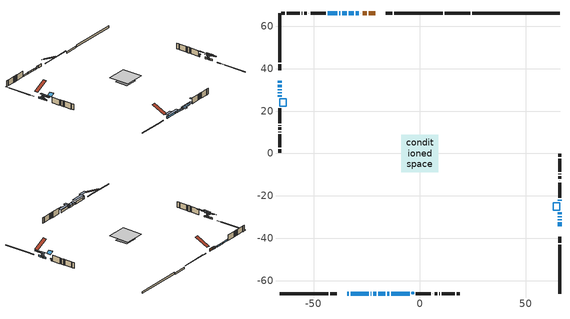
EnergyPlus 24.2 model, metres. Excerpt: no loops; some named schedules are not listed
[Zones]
conditioned space
 floor outside (Floor1 construction): -0.77,-0.77 -0.77,0.77 0.77,0.77 0.77,-0.77 z0.91
 floor adiabatic (AdiabaticFloorConstruction): -8.74,-8.74 -8.74,8.74 8.74,8.74 8.74,-8.74 z3.35
 floor foundation (Slab1 construction): -5.33,-5.33 -5.33,5.33 5.33,5.33 5.33,-5.33 z-0.61
 floor foundation (Slab1 construction 1): -2.85,-2.85 -2.85,2.85 2.85,2.85 2.85,-2.85 z-1.22
 wall outside (RimJoist1 construction): 10.94,66.14 -12.14,66.14 / -66.14,-66.14 -43.06,-66.14 / -66.14,66.14 -66.14,43.06 / 66.14,-66.14 66.14,-43.06 z0.91:1.21
 wall outside (RimJoist3 construction): -13.07,66.14 -15.98,66.14 / -42.13,-66.14 -39.22,-66.14 / -66.14,42.13 -66.14,39.22 / 66.14,-42.13 66.14,-39.22 z0.91:1.21
 wall outside (AdiabaticWallConstruction 1): -20.91,66.14 -24.15,66.14 / -25.08,66.14 -26.81,66.14 z0.91:2.94
 wall outside (AdiabaticWallConstruction): -34.29,-66.14 -33.38,-66.14 z0.91:2.99; -32.45,-66.14 -24.07,-66.14 / -66.14,30.3 -66.14,29.84 / 66.14,-31.53 66.14,-31.08 / 66.14,-30.15 66.14,-29.69 / -13.55,-66.14 -4.67,-66.14 / -66.14,28.91 -66.14,28.46 z0.91:2.74; -66.14,34.29 -66.14,33.38 / -66.14,32.45 -66.14,31.23 / -27.74,66.14 -27.92,66.14 / -23.14,-66.14 -22.96,-66.14 / -28.84,66.14 -30.22,66.14 / -19.68,-66.14 -16.32,-66.14 / -31.15,66.14 -33.44,66.14 / -34.36,66.14 -36.65,66.14 / -37.58,66.14 -37.88,66.14 / 66.14,-28.76 66.14,-27.69 / -38.81,66.14 -43.38,66.14 z0.91:2.13; -22.03,-66.14 -20.61,-66.14 z0.91:2.43; -15.4,-66.14 -14.48,-66.14 z0.91:2.59; 66.14,-34.29 66.14,-32.46 z0.91:2.23; -66.14,27.53 -66.14,26.72 z0.91:1.77; 66.14,-22.31 66.14,-21.85 z0.91:2.44
 wall outside (Wall1 construction): -44.31,66.14 -51.45,66.14 / -1.94,-66.14 5.19,-66.14 / -66.14,21.33 -66.14,14.2 / 66.14,-20.92 66.14,-13.79 z0.91:5.79
 wall outside (Wall2 construction): -52.37,66.14 -52.45,66.14 / 6.12,-66.14 6.2,-66.14 / -66.14,13.27 -66.14,13.2 / 66.14,-12.86 66.14,-12.79 z0.91:5.79
 wall outside (Wall3 construction): -53.38,66.14 -54.51,66.14 / 7.13,-66.14 8.26,-66.14 / -66.14,12.27 -66.14,11.13 / 66.14,-11.86 66.14,-10.73 z0.91:5.79
 wall outside (Wall4 construction): -55.44,66.14 -55.58,66.14 / 9.19,-66.14 9.33,-66.14 / -66.14,10.21 -66.14,10.06 / 66.14,-9.8 66.14,-9.65 z0.91:5.79
 wall outside (Wall5 construction): -56.51,66.14 -62.66,66.14 / 10.26,-66.14 16.41,-66.14 / -66.14,9.13 -66.14,2.98 / 66.14,-8.72 66.14,-2.57 z0.91:5.79
 wall outside (Wall6 construction): -63.59,66.14 -65.21,66.14 / 17.34,-66.14 18.96,-66.14 / -66.14,2.05 -66.14,0.44 / 66.14,-1.64 66.14,-0.03 z0.91:5.79
 wall foundation (FoundationWall1 construction): 66.14,66.14 24.68,66.14 z-0.61:0.91
 wall foundation (FoundationWall2 construction): 23.75,66.14 11.87,66.14 z-1.22:0.3
 window (WindowConstruction 21): -34.29,-66.14 -33.38,-66.14 z0.91:2.99
 window (WindowConstruction 4): -32.45,-66.14 -24.07,-66.14 z0.91:2.74
 window (WindowConstruction 5): -66.14,34.29 -66.14,33.38 z0.91:2.13
 window (WindowConstruction 6): -66.14,32.45 -66.14,31.23 z0.91:2.13
 window (WindowConstruction 7): -66.14,30.3 -66.14,29.84 z0.91:2.74
 window (WindowConstruction 8): -27.74,66.14 -27.91,66.14 z0.91:2.13
 window (WindowConstruction 9): -23.14,-66.14 -22.96,-66.14 z0.91:2.13
 window (WindowConstruction 10): -28.84,66.14 -30.22,66.14 z0.91:2.13
 window (WindowConstruction 11): -22.03,-66.14 -20.61,-66.14 z0.91:2.43
 window (WindowConstruction 12): -19.68,-66.14 -16.32,-66.14 z0.91:2.13
 window (WindowConstruction 22): -15.4,-66.14 -14.48,-66.14 z0.91:2.59
 window (WindowConstruction 13): 66.14,-34.29 66.14,-32.46 z0.91:2.23
 window (WindowConstruction 14): 66.14,-31.53 66.14,-31.08 z0.91:2.74
 window (WindowConstruction): 66.14,-30.15 66.14,-29.69 z0.91:2.74
 window (WindowConstruction 15): -31.15,66.14 -33.43,66.14 z0.91:2.13
 window (WindowConstruction 16): -34.36,66.14 -36.65,66.14 z0.91:2.13
 window (WindowConstruction 17): -37.58,66.14 -37.88,66.14 z0.91:2.13
 window (WindowConstruction 18): -13.55,-66.14 -4.67,-66.14 z0.91:2.74
 window (WindowConstruction 1): 66.14,-28.76 66.14,-27.69 z0.91:2.13
 window (WindowConstruction 19): -66.14,28.91 -66.14,28.46 z0.91:2.74
 window (WindowConstruction 20): -66.14,27.53 -66.14,26.72 z0.91:1.77
 window (WindowConstruction 2): 66.14,-22.31 66.14,-21.85 z0.91:2.43
 window (WindowConstruction 3): -38.81,66.14 -43.38,66.14 z0.91:2.13
 door (Door): -20.91,66.14 -24.15,66.14 z0.91:2.94
 door (Door 1): -25.08,66.14 -26.81,66.14 z0.91:2.94
 ceiling adiabatic (AdiabaticFloorConstruction): 8.74,-8.74 8.74,8.74 -8.74,8.74 -8.74,-8.74 z3.35
 roof outside (Roof1 construction): -19.98,66.14,5.79 -19.98,55.15,11.28 -16.91,55.15,11.28 -16.91,66.14,5.79; -35.22,-66.14,5.79 -35.22,-55.15,11.28 -38.29,-55.15,11.28 -38.29,-66.14,5.79; -66.14,35.22,5.79 -55.15,35.22,11.28 -55.15,38.29,11.28 -66.14,38.29,5.79; 66.14,-35.22,5.79 55.15,-35.22,11.28 55.15,-38.29,11.28 66.14,-38.29,5.79
 roof outside (AdiabaticRoofConstruction): -2.87,-66.14,5.79 -2.87,-65.36,6.18 -3.74,-65.36,6.18 -3.74,-66.14,5.79; 66.14,-23.24,5.79 62.98,-23.24,7.36 62.98,-26.77,7.36 66.14,-26.77,5.79; -66.14,22.26,5.79 -62.98,22.26,7.36 -62.98,25.79,7.36 -66.14,25.79,5.79
 skylight (SkylightConstruction): -2.87,-66.14,5.79 -2.87,-65.36,6.18 -3.74,-65.36,6.18 -3.74,-66.14,5.79
 skylight (SkylightConstruction 1): 66.14,-23.24,5.79 62.98,-23.24,7.36 62.98,-26.77,7.36 66.14,-26.77,5.79
 skylight (SkylightConstruction 2): -66.14,22.26,5.79 -62.98,22.26,7.36 -62.98,25.79,7.36 -66.14,25.79,5.79
shading: -30.64,-66.14 -37.03,-66.14 -37.03,-68.27 -30.64,-68.27 z5.73; -22.54,-66.14 -33.97,-66.14 -33.97,-68.27 -22.54,-68.27 z4.26; -66.14,28.93 -66.14,31.21 -67.35,31.21 -67.35,28.93 z3.65; -20.31,-66.14 -22.33,-66.14 -22.33,-68.27 -20.31,-68.27 z2.73; -16.03,-66.14 -19.98,-66.14 -19.98,-68.27 -16.03,-68.27 z2.43; -13.87,-66.14 -16.01,-66.14 -16.01,-70.41 -13.87,-70.41 z3.2; 66.14,-29.41 66.14,-37.34 67.35,-37.34 67.35,-29.41 z5.28; 66.14,-28.03 66.14,-34.58 67.35,-34.58 67.35,-28.03 z5.79; 66.14,-28.78 66.14,-31.06 67.35,-31.06 67.35,-28.78 z3.65; -4.06,-66.14 -14.16,-66.14 -14.16,-68.27 -4.06,-68.27 z3.35; 66.14,-27.4 66.14,-29.06 66.43,-29.06 66.43,-27.4 z2.43; -66.14,25.41 -66.14,31.96 -67.35,31.96 -67.35,25.41 z5.79; -66.14,23.67 -66.14,30.58 -67.35,30.58 -67.35,23.67 z4.82; 66.14,-21.55 66.14,-22.61 67.05,-22.61 67.05,-21.55 z2.73
[Building]
Building 1: Terrain=Suburbs
[Site:Location]
Whistler Nesters_BC: Latitude {deg}=50.13; Longitude {deg}=-122.95; Time Zone {hr}=-8; Elevation {m}=659; Keep Site Location Information=Yes
[Site:GroundTemperature:Shallow]
3.05327, 1.53806, 1.41671, 2.13576, 5.02233, 7.89546, 10.3863, 11.9642, 12.0983, 10.8149, 8.38757, 5.60258
[Site:WaterMainsTemperature]
Calculation Method=Schedule; Temperature Schedule=mains temperature schedule
[Material] Roughness=Rough; Thermal Absorptance=0.9
Name | Thickness {m} | Conductivity {W/m-K} | Density {kg/m3} | Specific Heat {J/kg-K} | Solar Absorptance | Visible Absorptance
asphalt or fiberglass shingles | 0.00635 | 0.162714 | 1121.4 | 1465.45 | 0.4 | 0.4
asphalt or fiberglass shingles 1 | 0.00635 | 0.162714 | 1121.4 | 1465.45 | 0.7 | 0.7
concrete 4.0 in. | 0.1016 | 1.803125 | 2242.8 | 837.4 | 0.7 | 0.7
concrete 8.0 in. | 0.2032 | 1.803125 | 2242.8 | 837.4 | 0.7 | 0.7
door material | 0.04445 | 0.188738 | 512.64 | 1214.23 | 0.7 | 0.7
exterior vertical ins | 0.104277 | 0.029427 | 32.04 | 1214.23 | 0.7 | 0.7
floor covering | 0.0127 | 0.0433444 | 54.468 | 1339.84 | 0.6 | 0.6
floor rigid ins; rim joist rigid ins; roof rigid ins; wall rigid ins | 0.051816 | 0.029427 | 32.04 | 1214.23 | 0.7 | 0.7
floor rigid ins 1; roof rigid ins 1; wall rigid ins 1 | 0.512978 | 0.029427 | 32.04 | 1214.23 | 0.7 | 0.7
floor stud and cavity | 0.1397 | 0.0884282 | 92.3553 | 1139.71 | 0.7 | 0.7
floor stud and cavity 1 | 0.1397 | 1.75129 | 37.0049 | 1207.88 | 0.7 | 0.7
furniture material conditioned space 1 | 0.1524 | 0.115458 | 640.8 | 1214.23 | 0.6 | 0.6
gypsum board | 0.0127 | 0.160291 | 801 | 837.4 | 0.6 | 0.6
gypsum board 1 | 0.0127 | 0.160291 | 801 | 837.4 | 0.7 | 0.7
osb sheathing 0.5 in. | 0.0127 | 0.115458 | 512.64 | 1214.23 | 0.7 | 0.7
osb sheathing 0.75 in. | 0.01905 | 0.115458 | 512.64 | 1214.23 | 0.7 | 0.7
osb sheathing 2.0 in. | 0.0508 | 0.115458 | 512.64 | 1214.23 | 0.7 | 0.7
rim joist stud and cavity | 0.0508 | 0.0383858 | 125.044 | 1163.47 | 0.6 | 0.6
rim joist stud and cavity 1 | 0.0508 | 0.0387467 | 125.044 | 1163.47 | 0.6 | 0.6
roof stud and cavity | 0.2032 | 0.142097 | 78.34581 | 1123.46 | 0.7 | 0.7
roof stud and cavity 1 | 0.18415 | 1.78687 | 37.0049 | 1207.88 | 0.6 | 0.6
wall stud and cavity | 0.1397 | 0.204483 | 139.0536 | 1170.24 | 0.7 | 0.7
wall stud and cavity 1 | 0.1397 | 0.074566 | 139.0536 | 1170.24 | 0.7 | 0.7
wall stud and cavity 2 | 0.1397 | 0.32384 | 139.0536 | 1170.24 | 0.7 | 0.7
wall stud and cavity 3 | 0.1397 | 0.661202 | 139.0536 | 1170.24 | 0.7 | 0.7
wall stud and cavity 4 | 0.1397 | 0.214432 | 139.0536 | 1170.24 | 0.7 | 0.7
wall stud and cavity 5 | 0.1397 | 0.38068 | 139.0536 | 1170.24 | 0.7 | 0.7
wall stud and cavity 6 | 0.0889 | 0.380278 | 52.3479 | 1209.89 | 0.7 | 0.7
wall stud and cavity 7 | 0.0889 | 0.391764 | 83.0341 | 1211.67 | 0.7 | 0.7
wood siding | 0.0254 | 0.102417 | 544.68 | 1172.36 | 0.4 | 0.4
wood siding 1; wood siding 2; wood siding 3 | 0.0254 | 0.102417 | 544.68 | 1172.36 | 0.7 | 0.7
[WindowMaterial:SimpleGlazingSystem]
Name | U-Factor {W/m2-K} | Solar Heat Gain Coefficient
SkylightMaterial | 3.40825 | 0.6958
SkylightMaterial 1 | 2.80378 | 0.501
WindowMaterial | 2.76916 | 0.5
WindowMaterial 1 | 2.77768 | 0.66
WindowMaterial 10 | 1.74371 | 0.45
WindowMaterial 11 | 2.78222 | 0.58
WindowMaterial 12 | 2.78392 | 0.59
WindowMaterial 13 | 2.742474 | 0.56
WindowMaterial 14 | 2.79017 | 0.7
WindowMaterial 15 | 2.75326 | 0.43
WindowMaterial 16 | 2.01512 | 0.4
WindowMaterial 17 | 2.75837 | 0.6
WindowMaterial 2 | 2.76746 | 0.49
WindowMaterial 3 | 1.78516 | 0.43
WindowMaterial 4 | 2.288234 | 0.32
WindowMaterial 5 | 1.78857 | 0.44
WindowMaterial 6 | 2.245649 | 0.33
WindowMaterial 7 | 2.73452 | 0.34
WindowMaterial 8 | 1.76926 | 0.44
WindowMaterial 9 | 1.73179 | 0.45
[Construction]
AdiabaticFloorConstruction: floor stud and cavity 1, floor rigid ins 1, osb sheathing 0.75 in., floor covering
AdiabaticRoofConstruction: asphalt or fiberglass shingles 1, roof rigid ins 1, osb sheathing 0.75 in., roof stud and cavity 1
AdiabaticWallConstruction: wood siding 2, wall rigid ins 1, wall stud and cavity 6, gypsum board
AdiabaticWallConstruction 1: wood siding 3, wall rigid ins 1, wall stud and cavity 6, gypsum board
Door; Door 1: door material
Floor1 construction: floor stud and cavity, floor rigid ins, osb sheathing 0.75 in., floor covering
FoundationWall1 construction: concrete 8.0 in., gypsum board 1
FoundationWall2 construction: concrete 8.0 in.
furniture construction conditioned space 1: furniture material conditioned space 1
PartitionWallConstruction: gypsum board, wall stud and cavity 7, gypsum board
RimJoist1 construction: wood siding 1, rim joist rigid ins, osb sheathing 2.0 in., rim joist stud and cavity
RimJoist3 construction: wood siding 1, rim joist rigid ins, osb sheathing 2.0 in., rim joist stud and cavity 1
Roof1 construction: asphalt or fiberglass shingles, roof rigid ins, osb sheathing 0.75 in., roof stud and cavity, gypsum board
SkylightConstruction: SkylightMaterial
SkylightConstruction 1; SkylightConstruction 2: SkylightMaterial 1
Slab1 construction; Slab1 construction 1: concrete 4.0 in.
Wall1 construction: wood siding, wall rigid ins, osb sheathing 0.5 in., wall stud and cavity, gypsum board
Wall2 construction: wood siding, osb sheathing 0.5 in., wall stud and cavity 1, gypsum board
Wall3 construction: wood siding, wall rigid ins, osb sheathing 0.5 in., wall stud and cavity 2, gypsum board
Wall4 construction: wood siding, wall rigid ins, osb sheathing 0.5 in., wall stud and cavity 3, gypsum board
Wall5 construction: wood siding, wall rigid ins, osb sheathing 0.5 in., wall stud and cavity 4, gypsum board
Wall6 construction: wood siding, wall rigid ins, osb sheathing 0.5 in., wall stud and cavity 5, gypsum board
WindowConstruction; WindowConstruction 14; WindowConstruction 19: WindowMaterial
WindowConstruction 1; WindowConstruction 15; WindowConstruction 3: WindowMaterial 1
WindowConstruction 10: WindowMaterial 8
WindowConstruction 11: WindowMaterial 9
WindowConstruction 12: WindowMaterial 10
WindowConstruction 13: WindowMaterial 11
WindowConstruction 16: WindowMaterial 12
WindowConstruction 17: WindowMaterial 13
WindowConstruction 18: WindowMaterial 14
WindowConstruction 2: WindowMaterial 2
WindowConstruction 20: WindowMaterial 15
WindowConstruction 21: WindowMaterial 16
WindowConstruction 22: WindowMaterial 17
WindowConstruction 4: WindowMaterial 3
WindowConstruction 5: WindowMaterial 4
WindowConstruction 6: WindowMaterial 5
WindowConstruction 7: WindowMaterial 6
WindowConstruction 8; WindowConstruction 9: WindowMaterial 7
[Zone]
conditioned space: Multiplier=1; Volume {m3}=1402.3; Part of Total Floor Area=Yes
[Space]
conditioned space 1: Zone=conditioned space; Volume {m3}=1402.3
[SurfaceProperty:ExposedFoundationPerimeter] Exposed Perimeter Calculation Method=TotalExposedPerimeter
Name | Total Exposed Perimeter {m}
Slab1 | 41.453
Slab1 1 | 11.887
[InternalMass] Zone or ZoneList=conditioned space; Space or SpaceList=conditioned space 1
Name | Construction | Surface Area {m2}
furniture mass conditioned space 1 | furniture construction conditioned space 1 | 181.696
partition wall mass | PartitionWallConstruction | 454.24
[Lights]
interior lighting: Zone or ZoneList or Space or SpaceList=conditioned space 1; Schedule=interior lighting schedule; Design Level Calculation Method=LightingLevel; Lighting Level {W}=343.2; Return Air Fraction=0; Fraction Radiant=0.6; Fraction Visible=0.2; Fraction Replaceable=1
[People]
occupants: Zone or ZoneList or Space or SpaceList=conditioned space 1; Number of People Schedule=occupants schedule; Number of People Calculation Method=People; Number of People=3; Fraction Radiant=0.314171; Sensible Heat Fraction=0.56303; Activity Level Schedule=occupants activity schedule; Carbon Dioxide Generation Rate {m3/s-W}=0; Enable ASHRAE 55 Comfort Warnings=No; Mean Radiant Temperature Calculation Type=EnclosureAveraged
[ElectricEquipment] Zone or ZoneList or Space or SpaceList=conditioned space 1; Design Level Calculation Method=EquipmentLevel
Name | Schedule | Design Level {W} | Fraction Latent | Fraction Radiant | Fraction Lost
clothes dryer | clothes dryer schedule | 140.772 | 0.015 | 0.081 | 0.85
clothes washer | clothes washer schedule | 32.1985 | 0.03 | 0.162 | 0.7
cooking range | cooking range schedule | 215.147 | 0.08 | 0.432 | 0.2
dishwasher | dishwasher schedule | 66.8632 | 0.3 | 0.18 | 0.4
fridge | fridge schedule | 72.9452 | 0 | 0.6 | 0
mech vent bath fan 0 | mech vent bath fan 0 schedule | 25.1 | 0 | 0 | 1
mech vent bath fan 1 | mech vent bath fan 1 schedule | 25.1 | 0 | 0 | 1
mech vent house fan | mech vent house fan schedule | 0 | 0 | 0 | 1
mech vent house fan cfis | mech vent house fan cfis schedule | 0 | 0 | 0 | 0
mech vent range fan 0 | mech vent range fan 0 schedule | 57 | 0 | 0 | 1
misc plug loads | misc plug loads schedule | 494.7 | 0.045 | 0.513 | 0.1
whole house fan | Always On Discrete | 0 | 0 | 0 | 1
[OtherEquipment] Zone or ZoneList or Space or SpaceList=conditioned space 1; Design Level Calculation Method=EquipmentLevel
Name | Fuel Type | Schedule | Design Level {W} | Fraction Latent | Fraction Radiant | Fraction Lost
clothes dryer 1 | Electricity | clothes dryer schedule | 0 | 0.015 | 0.081 | 0.85
cooking range 1 | Electricity | cooking range schedule | 0 | 0.08 | 0.432 | 0.2
general water use latent | None | general water use schedule | 62.594 | 1 | 0 | 0
general water use sensible | None | general water use schedule | -61.6891 | 0 | 0.6 | 0
mech vent house fan latent load | None | Always On Discrete | 0 | 1 | 0 | 0
mech vent house fan sensible load | None | Always On Discrete | 0 | 0 | 0 | 0
water heater energy adjustment1; water heater energy adjustment2 | NaturalGas | Always On Discrete | 0.01 | 0 | 0 | 1
[ZoneInfiltration:DesignFlowRate] Zone or ZoneList or Space or SpaceList=conditioned space 1; Schedule=Always On Discrete; Design Flow Rate Calculation Method=Flow/Zone; Design Flow Rate {m3/s}=0
infil flow; natural vent flow; whole house fan flow
[Foundation:Kiva] Initial Indoor Air Temperature {C}=18; Wall Depth Below Slab {m}=0.2032
Name | Wall Height Above Grade {m} | Custom Block Material Name 1 | Custom Block Depth 1 {m} | Custom Block X Position 1 {m} | Custom Block Z Position 1 {m}
Foundation Kiva 1 | 0.910011 | exterior vertical ins | 1.52001 | 0.2159 | 0
Foundation Kiva 2 | 0.300015
[Foundation:Kiva:Settings]
Soil Conductivity {W/m-K}=0.849921; Soil Density {kg/m3}=1842.3; Soil Specific Heat {J/kg-K}=418.7; Ground Solar Absorptivity=0.9; Ground Thermal Absorptivity=0.9; Ground Surface Roughness {m}=0.03; Far-Field Width {m}=40; Deep-Ground Boundary Condition=ZeroFlux; Deep-Ground Depth {m}=40; Minimum Cell Dimension {m}=0.2; Maximum Cell Growth Coefficient=3; Simulation Timestep=Timestep
[Exterior:Lights]
exterior lighting: Schedule=exterior lighting schedule; Design Level {W}=75.6
[Schedule:Week:Daily]
interior lighting schedule Week Rule - Jan1-Jan27: interior lighting schedule day, interior lighting schedule day, interior lighting schedule day, interior lighting schedule day, interior lighting schedule day, interior lighting schedule day, interior lighting schedule day, interior lighting schedule default day, interior lighting schedule default day, interior lighting schedule default day, interior lighting schedule default day, interior lighting schedule default day
interior lighting schedule Week Rule - Jan28-Feb3: interior lighting schedule day, interior lighting schedule day, interior lighting schedule day, interior lighting schedule day, interior lighting schedule day 1, interior lighting schedule day 1, interior lighting schedule day 1, interior lighting schedule default day, interior lighting schedule default day, interior lighting schedule default day, interior lighting schedule default day, interior lighting schedule default day
interior lighting schedule Week Rule - Feb4-Feb24: interior lighting schedule day 1, interior lighting schedule day 1, interior lighting schedule day 1, interior lighting schedule day 1, interior lighting schedule day 1, interior lighting schedule day 1, interior lighting schedule day 1, interior lighting schedule default day, interior lighting schedule default day, interior lighting schedule default day, interior lighting schedule default day, interior lighting schedule default day
interior lighting schedule Week Rule - Feb25-Mar3: interior lighting schedule day 1, interior lighting schedule day 1, interior lighting schedule day 1, interior lighting schedule day 1, interior lighting schedule day 2, interior lighting schedule day 2, interior lighting schedule day 2, interior lighting schedule default day, interior lighting schedule default day, interior lighting schedule default day, interior lighting schedule default day, interior lighting schedule default day
interior lighting schedule Week Rule - Mar4-Mar31: interior lighting schedule day 2, interior lighting schedule day 2, interior lighting schedule day 2, interior lighting schedule day 2, interior lighting schedule day 2, interior lighting schedule day 2, interior lighting schedule day 2, interior lighting schedule default day, interior lighting schedule default day, interior lighting schedule default day, interior lighting schedule default day, interior lighting schedule default day
interior lighting schedule Week Rule - Apr1-Apr28: interior lighting schedule day 3, interior lighting schedule day 3, interior lighting schedule day 3, interior lighting schedule day 3, interior lighting schedule day 3, interior lighting schedule day 3, interior lighting schedule day 3, interior lighting schedule default day, interior lighting schedule default day, interior lighting schedule default day, interior lighting schedule default day, interior lighting schedule default day
interior lighting schedule Week Rule - Apr29-May5: interior lighting schedule day 3, interior lighting schedule day 3, interior lighting schedule day 4, interior lighting schedule day 4, interior lighting schedule day 4, interior lighting schedule day 4, interior lighting schedule day 4, interior lighting schedule default day, interior lighting schedule default day, interior lighting schedule default day, interior lighting schedule default day, interior lighting schedule default day
interior lighting schedule Week Rule - May6-May26: interior lighting schedule day 4, interior lighting schedule day 4, interior lighting schedule day 4, interior lighting schedule day 4, interior lighting schedule day 4, interior lighting schedule day 4, interior lighting schedule day 4, interior lighting schedule default day, interior lighting schedule default day, interior lighting schedule default day, interior lighting schedule default day, interior lighting schedule default day
interior lighting schedule Week Rule - May27-Jun2: interior lighting schedule day 4, interior lighting schedule day 4, interior lighting schedule day 4, interior lighting schedule day 4, interior lighting schedule day 4, interior lighting schedule day 5, interior lighting schedule day 5, interior lighting schedule default day, interior lighting schedule default day, interior lighting schedule default day, interior lighting schedule default day, interior lighting schedule default day
interior lighting schedule Week Rule - Jun3-Jun30: interior lighting schedule day 5, interior lighting schedule day 5, interior lighting schedule day 5, interior lighting schedule day 5, interior lighting schedule day 5, interior lighting schedule day 5, interior lighting schedule day 5, interior lighting schedule default day, interior lighting schedule default day, interior lighting schedule default day, interior lighting schedule default day, interior lighting schedule default day
interior lighting schedule Week Rule - Jul1-Jul28: interior lighting schedule day 6, interior lighting schedule day 6, interior lighting schedule day 6, interior lighting schedule day 6, interior lighting schedule day 6, interior lighting schedule day 6, interior lighting schedule day 6, interior lighting schedule default day, interior lighting schedule default day, interior lighting schedule default day, interior lighting schedule default day, interior lighting schedule default day
interior lighting schedule Week Rule - Jul29-Aug4: interior lighting schedule day 6, interior lighting schedule day 6, interior lighting schedule day 6, interior lighting schedule day 7, interior lighting schedule day 7, interior lighting schedule day 7, interior lighting schedule day 7, interior lighting schedule default day, interior lighting schedule default day, interior lighting schedule default day, interior lighting schedule default day, interior lighting schedule default day
interior lighting schedule Week Rule - Aug5-Aug25: interior lighting schedule day 7, interior lighting schedule day 7, interior lighting schedule day 7, interior lighting schedule day 7, interior lighting schedule day 7, interior lighting schedule day 7, interior lighting schedule day 7, interior lighting schedule default day, interior lighting schedule default day, interior lighting schedule default day, interior lighting schedule default day, interior lighting schedule default day
interior lighting schedule Week Rule - Aug26-Sep1: interior lighting schedule day 7, interior lighting schedule day 7, interior lighting schedule day 7, interior lighting schedule day 7, interior lighting schedule day 7, interior lighting schedule day 7, interior lighting schedule day 8, interior lighting schedule default day, interior lighting schedule default day, interior lighting schedule default day, interior lighting schedule default day, interior lighting schedule default day
interior lighting schedule Week Rule - Sep2-Sep29: interior lighting schedule day 8, interior lighting schedule day 8, interior lighting schedule day 8, interior lighting schedule day 8, interior lighting schedule day 8, interior lighting schedule day 8, interior lighting schedule day 8, interior lighting schedule default day, interior lighting schedule default day, interior lighting schedule default day, interior lighting schedule default day, interior lighting schedule default day
interior lighting schedule Week Rule - Sep30-Oct6: interior lighting schedule day 8, interior lighting schedule day 9, interior lighting schedule day 9, interior lighting schedule day 9, interior lighting schedule day 9, interior lighting schedule day 9, interior lighting schedule day 9, interior lighting schedule default day, interior lighting schedule default day, interior lighting schedule default day, interior lighting schedule default day, interior lighting schedule default day
interior lighting schedule Week Rule - Oct7-Oct27: interior lighting schedule day 9, interior lighting schedule day 9, interior lighting schedule day 9, interior lighting schedule day 9, interior lighting schedule day 9, interior lighting schedule day 9, interior lighting schedule day 9, interior lighting schedule default day, interior lighting schedule default day, interior lighting schedule default day, interior lighting schedule default day, interior lighting schedule default day
interior lighting schedule Week Rule - Oct28-Nov3: interior lighting schedule day 9, interior lighting schedule day 9, interior lighting schedule day 9, interior lighting schedule day 9, interior lighting schedule day 10, interior lighting schedule day 10, interior lighting schedule day 10, interior lighting schedule default day, interior lighting schedule default day, interior lighting schedule default day, interior lighting schedule default day, interior lighting schedule default day
interior lighting schedule Week Rule - Nov4-Nov24: interior lighting schedule day 10, interior lighting schedule day 10, interior lighting schedule day 10, interior lighting schedule day 10, interior lighting schedule day 10, interior lighting schedule day 10, interior lighting schedule day 10, interior lighting schedule default day, interior lighting schedule default day, interior lighting schedule default day, interior lighting schedule default day, interior lighting schedule default day
interior lighting schedule Week Rule - Nov25-Dec1: interior lighting schedule day 10, interior lighting schedule day 10, interior lighting schedule day 10, interior lighting schedule day 10, interior lighting schedule day 10, interior lighting schedule day 10, interior lighting schedule day 11, interior lighting schedule default day, interior lighting schedule default day, interior lighting schedule default day, interior lighting schedule default day, interior lighting schedule default day
interior lighting schedule Week Rule - Dec2-Dec31: interior lighting schedule day 11, interior lighting schedule day 11, interior lighting schedule day 11, interior lighting schedule day 11, interior lighting schedule day 11, interior lighting schedule day 11, interior lighting schedule day 11, interior lighting schedule default day, interior lighting schedule default day, interior lighting schedule default day, interior lighting schedule default day, interior lighting schedule default day
occupants schedule Week Rule - Jan1-Dec31: occupants schedule day, occupants schedule day, occupants schedule day, occupants schedule day, occupants schedule day, occupants schedule day, occupants schedule day, occupants schedule default day, occupants schedule default day, occupants schedule default day, occupants schedule default day, occupants schedule default day
clothes dryer schedule Week Rule - Jan1-Dec31: clothes dryer schedule day, clothes dryer schedule day, clothes dryer schedule day, clothes dryer schedule day, clothes dryer schedule day, clothes dryer schedule day, clothes dryer schedule day, clothes dryer schedule default day, clothes dryer schedule default day, clothes dryer schedule default day, clothes dryer schedule default day, clothes dryer schedule default day
clothes washer schedule Week Rule - Jan1-Dec31: clothes washer schedule day, clothes washer schedule day, clothes washer schedule day, clothes washer schedule day, clothes washer schedule day, clothes washer schedule day, clothes washer schedule day, clothes washer schedule default day, clothes washer schedule default day, clothes washer schedule default day, clothes washer schedule default day, clothes washer schedule default day
cooking range schedule Week Rule - Jan1-Dec31: cooking range schedule day, cooking range schedule day, cooking range schedule day, cooking range schedule day, cooking range schedule day, cooking range schedule day, cooking range schedule day, cooking range schedule default day, cooking range schedule default day, cooking range schedule default day, cooking range schedule default day, cooking range schedule default day
dishwasher schedule Week Rule - Jan1-Dec31: dishwasher schedule day, dishwasher schedule day, dishwasher schedule day, dishwasher schedule day, dishwasher schedule day, dishwasher schedule day, dishwasher schedule day, dishwasher schedule default day, dishwasher schedule default day, dishwasher schedule default day, dishwasher schedule default day, dishwasher schedule default day
mech vent bath fan 0 schedule Week Rule - Jan1-Dec31: mech vent bath fan 0 schedule day, mech vent bath fan 0 schedule day, mech vent bath fan 0 schedule day, mech vent bath fan 0 schedule day, mech vent bath fan 0 schedule day, mech vent bath fan 0 schedule day, mech vent bath fan 0 schedule day, mech vent bath fan 0 schedule default day, mech vent bath fan 0 schedule default day, mech vent bath fan 0 schedule default day, mech vent bath fan 0 schedule default day, mech vent bath fan 0 schedule default day
mech vent bath fan 1 schedule Week Rule - Jan1-Dec31: mech vent bath fan 1 schedule day, mech vent bath fan 1 schedule day, mech vent bath fan 1 schedule day, mech vent bath fan 1 schedule day, mech vent bath fan 1 schedule day, mech vent bath fan 1 schedule day, mech vent bath fan 1 schedule day, mech vent bath fan 1 schedule default day, mech vent bath fan 1 schedule default day, mech vent bath fan 1 schedule default day, mech vent bath fan 1 schedule default day, mech vent bath fan 1 schedule default day
mech vent range fan 0 schedule Week Rule - Jan1-Dec31: mech vent range fan 0 schedule day, mech vent range fan 0 schedule day, mech vent range fan 0 schedule day, mech vent range fan 0 schedule day, mech vent range fan 0 schedule day, mech vent range fan 0 schedule day, mech vent range fan 0 schedule day, mech vent range fan 0 schedule default day, mech vent range fan 0 schedule default day, mech vent range fan 0 schedule default day, mech vent range fan 0 schedule default day, mech vent range fan 0 schedule default day
misc plug loads schedule Week Rule - Jan1-Dec31: misc plug loads schedule day, misc plug loads schedule day, misc plug loads schedule day, misc plug loads schedule day, misc plug loads schedule day, misc plug loads schedule day, misc plug loads schedule day, misc plug loads schedule default day, misc plug loads schedule default day, misc plug loads schedule default day, misc plug loads schedule default day, misc plug loads schedule default day
general water use schedule Week Rule - Jan1-Dec31: general water use schedule day, general water use schedule day, general water use schedule day, general water use schedule day, general water use schedule day, general water use schedule day, general water use schedule day, general water use schedule default day, general water use schedule default day, general water use schedule default day, general water use schedule default day, general water use schedule default day
exterior lighting schedule Week Rule - Jan1-Jan27: exterior lighting schedule day, exterior lighting schedule day, exterior lighting schedule day, exterior lighting schedule day, exterior lighting schedule day, exterior lighting schedule day, exterior lighting schedule day, exterior lighting schedule default day, exterior lighting schedule default day, exterior lighting schedule default day, exterior lighting schedule default day, exterior lighting schedule default day
exterior lighting schedule Week Rule - Jan28-Feb3: exterior lighting schedule day, exterior lighting schedule day, exterior lighting schedule day, exterior lighting schedule day, exterior lighting schedule day 1, exterior lighting schedule day 1, exterior lighting schedule day 1, exterior lighting schedule default day, exterior lighting schedule default day, exterior lighting schedule default day, exterior lighting schedule default day, exterior lighting schedule default day
exterior lighting schedule Week Rule - Feb4-Feb24: exterior lighting schedule day 1, exterior lighting schedule day 1, exterior lighting schedule day 1, exterior lighting schedule day 1, exterior lighting schedule day 1, exterior lighting schedule day 1, exterior lighting schedule day 1, exterior lighting schedule default day, exterior lighting schedule default day, exterior lighting schedule default day, exterior lighting schedule default day, exterior lighting schedule default day
exterior lighting schedule Week Rule - Feb25-Mar3: exterior lighting schedule day 1, exterior lighting schedule day 1, exterior lighting schedule day 1, exterior lighting schedule day 1, exterior lighting schedule day 2, exterior lighting schedule day 2, exterior lighting schedule day 2, exterior lighting schedule default day, exterior lighting schedule default day, exterior lighting schedule default day, exterior lighting schedule default day, exterior lighting schedule default day
[Schedule:Year]
interior lighting schedule: interior lighting schedule Week Rule - Jan1-Jan27, 1, 1, 1, 27, interior lighting schedule Week Rule - Jan28-Feb3, 1, 28, 2, 3, interior lighting schedule Week Rule - Feb4-Feb24, 2, 4, 2, 24, interior lighting schedule Week Rule - Feb25-Mar3, 2, 25, 3, 3, interior lighting schedule Week Rule - Mar4-Mar31, 3, 4, 3, 31, interior lighting schedule Week Rule - Apr1-Apr28, 4, 1, 4, 28, interior lighting schedule Week Rule - Apr29-May5, 4, 29, 5, 5, interior lighting schedule Week Rule - May6-May26, 5, 6, 5, 26, interior lighting schedule Week Rule - May27-Jun2, 5, 27, 6, 2, interior lighting schedule Week Rule - Jun3-Jun30, 6, 3, 6, 30, interior lighting schedule Week Rule - Jul1-Jul28, 7, 1, 7, 28, interior lighting schedule Week Rule - Jul29-Aug4, 7, 29, 8, 4, interior lighting schedule Week Rule - Aug5-Aug25, 8, 5, 8, 25, interior lighting schedule Week Rule - Aug26-Sep1, 8, 26, 9, 1, interior lighting schedule Week Rule - Sep2-Sep29, 9, 2, 9, 29, interior lighting schedule Week Rule - Sep30-Oct6, 9, 30, 10, 6, interior lighting schedule Week Rule - Oct7-Oct27, 10, 7, 10, 27, interior lighting schedule Week Rule - Oct28-Nov3, 10, 28, 11, 3, interior lighting schedule Week Rule - Nov4-Nov24, 11, 4, 11, 24, interior lighting schedule Week Rule - Nov25-Dec1, 11, 25, 12, 1, interior lighting schedule Week Rule - Dec2-Dec31, 12, 2, 12, 31
occupants schedule: occupants schedule Week Rule - Jan1-Dec31, 1, 1, 12, 31
clothes dryer schedule: clothes dryer schedule Week Rule - Jan1-Dec31, 1, 1, 12, 31
clothes washer schedule: clothes washer schedule Week Rule - Jan1-Dec31, 1, 1, 12, 31
cooking range schedule: cooking range schedule Week Rule - Jan1-Dec31, 1, 1, 12, 31
dishwasher schedule: dishwasher schedule Week Rule - Jan1-Dec31, 1, 1, 12, 31
mech vent bath fan 0 schedule: mech vent bath fan 0 schedule Week Rule - Jan1-Dec31, 1, 1, 12, 31
mech vent bath fan 1 schedule: mech vent bath fan 1 schedule Week Rule - Jan1-Dec31, 1, 1, 12, 31
mech vent range fan 0 schedule: mech vent range fan 0 schedule Week Rule - Jan1-Dec31, 1, 1, 12, 31
misc plug loads schedule: misc plug loads schedule Week Rule - Jan1-Dec31, 1, 1, 12, 31
general water use schedule: general water use schedule Week Rule - Jan1-Dec31, 1, 1, 12, 31
exterior lighting schedule: exterior lighting schedule Week Rule - Jan1-Jan27, 1, 1, 1, 27, exterior lighting schedule Week Rule - Jan28-Feb3, 1, 28, 2, 3, exterior lighting schedule Week Rule - Feb4-Feb24, 2, 4, 2, 24, exterior lighting schedule Week Rule - Feb25-Mar3, 2, 25, 3, 3, exterior lighting schedule Week Rule - Mar4-Mar31, 3, 4, 3, 31, exterior lighting schedule Week Rule - Apr1-Apr28, 4, 1, 4, 28, exterior lighting schedule Week Rule - Apr29-May5, 4, 29, 5, 5, exterior lighting schedule Week Rule - May6-May26, 5, 6, 5, 26, exterior lighting schedule Week Rule - May27-Jun2, 5, 27, 6, 2, exterior lighting schedule Week Rule - Jun3-Jun30, 6, 3, 6, 30, exterior lighting schedule Week Rule - Jul1-Jul28, 7, 1, 7, 28, exterior lighting schedule Week Rule - Jul29-Aug4, 7, 29, 8, 4, exterior lighting schedule Week Rule - Aug5-Aug25, 8, 5, 8, 25, exterior lighting schedule Week Rule - Aug26-Sep1, 8, 26, 9, 1, exterior lighting schedule Week Rule - Sep2-Sep29, 9, 2, 9, 29, exterior lighting schedule Week Rule - Sep30-Oct6, 9, 30, 10, 6, exterior lighting schedule Week Rule - Oct7-Oct27, 10, 7, 10, 27, exterior lighting schedule Week Rule - Oct28-Nov3, 10, 28, 11, 3, exterior lighting schedule Week Rule - Nov4-Nov24, 11, 4, 11, 24, exterior lighting schedule Week Rule - Nov25-Dec1, 11, 25, 12, 1, exterior lighting schedule Week Rule - Dec2-Dec31, 12, 2, 12, 31
[Schedule:Constant]
Name | Hourly Value
occupants activity schedule | 117.228
fridge schedule | 0
mech vent house fan schedule; mech vent house fan cfis schedule; Always On Discrete | 1
[Schedule:Compact]
mains temperature schedule: Through: 01/01, For: AllDays, Until: 24:00, 7.30333, Through: 01/02, For: AllDays, Until: 24:00, 7.25278, Through: 01/03, For: AllDays, Until: 24:00, 7.20333, Through: 01/04, For: AllDays, Until: 24:00, 7.15444, Through: 01/05, For: AllDays, Until: 24:00, 7.10611, Through: 01/06, For: AllDays, Until: 24:00, 7.05889, Through: 01/07, For: AllDays, Until: 24:00, 7.01278, Through: 01/08, For: AllDays, Until: 24:00, 6.96722, Through: 01/09, For: AllDays, Until: 24:00, 6.92278, Through: 01/10, For: AllDays, Until: 24:00, 6.87889, Through: 01/11, For: AllDays, Until: 24:00, 6.83611, Through: 01/12, For: AllDays, Until: 24:00, 6.79389, Through: 01/13, For: AllDays, Until: 24:00, 6.75278, Through: 01/14, For: AllDays, Until: 24:00, 6.71278, Through: 01/15, For: AllDays, Until: 24:00, 6.67389, Through: 01/16, For: AllDays, Until: 24:00, 6.63556, Through: 01/17, For: AllDays, Until: 24:00, 6.59833, Through: 01/18, For: AllDays, Until: 24:00, 6.56222, Through: 01/19, For: AllDays, Until: 24:00, 6.52722, Through: 01/20, For: AllDays, Until: 24:00, 6.49278, Through: 01/21, For: AllDays, Until: 24:00, 6.46, Through: 01/22, For: AllDays, Until: 24:00, 6.42778, Through: 01/23, For: AllDays, Until: 24:00, 6.39667, Through: 01/24, For: AllDays, Until: 24:00, 6.36667, Through: 01/25, For: AllDays, Until: 24:00, 6.33722, Through: 01/26, For: AllDays, Until: 24:00, 6.30944, Through: 01/27, For: AllDays, Until: 24:00, 6.28278, Through: 01/28, For: AllDays, Until: 24:00, 6.25667, Through: 01/29, For: AllDays, Until: 24:00, 6.23222, Through: 01/30, For: AllDays, Until: 24:00, 6.20833, Through: 01/31, For: AllDays, Until: 24:00, 6.18611, Through: 02/01, For: AllDays, Until: 24:00, 6.16444, Through: 02/02, For: AllDays, Until: 24:00, 6.14389, Through: 02/03, For: AllDays, Until: 24:00, 6.125, Through: 02/04, For: AllDays, Until: 24:00, 6.10667, Through: 02/05, For: AllDays, Until: 24:00, 6.09, Through: 02/06, For: AllDays, Until: 24:00, 6.07389, Through: 02/07, For: AllDays, Until: 24:00, 6.05944, Through: 02/08, For: AllDays, Until: 24:00, 6.04611, Through: 02/09, For: AllDays, Until: 24:00, 6.03333, Through: 02/10, For: AllDays, Until: 24:00, 6.02222, Through: 02/11, For: AllDays, Until: 24:00, 6.01222, Through: 02/12, For: AllDays, Until: 24:00, 6.00333, Through: 02/13, For: AllDays, Until: 24:00, 5.99556, Through: 02/14, For: AllDays, Until: 24:00, 5.98889, Through: 02/15, For: AllDays, Until: 24:00, 5.98389, Through: 02/16, For: AllDays, Until: 24:00, 5.97944, Through: 02/17, For: AllDays, Until: 24:00, 5.97611, Through: 02/18, For: AllDays, Until: 24:00, 5.97444, Through: 02/19, For: AllDays, Until: 24:00, 5.97389, Through: 02/20, For: AllDays, Until: 24:00, 5.97389, Through: 02/21, For: AllDays, Until: 24:00, 5.97556, Through: 02/22, For: AllDays, Until: 24:00, 5.97833, Through: 02/23, For: AllDays, Until: 24:00, 5.98222, Through: 02/24, For: AllDays, Until: 24:00, 5.98722, Through: 02/25, For: AllDays, Until: 24:00, 5.99389, Through: 02/26, For: AllDays, Until: 24:00, 6.00111, Through: 02/27, For: AllDays, Until: 24:00, 6.00944, Through: 02/28, For: AllDays, Until: 24:00, 6.01944, Through: 03/01, For: AllDays, Until: 24:00, 6.03056, Through: 03/02, For: AllDays, Until: 24:00, 6.04222, Through: 03/03, For: AllDays, Until: 24:00, 6.05556, Through: 03/04, For: AllDays, Until: 24:00, 6.07, Through: 03/05, For: AllDays, Until: 24:00, 6.08556, Through: 03/06, For: AllDays, Until: 24:00, 6.10222, Through: 03/07, For: AllDays, Until: 24:00, 6.12, Through: 03/08, For: AllDays, Until: 24:00, 6.13889, Through: 03/09, For: AllDays, Until: 24:00, 6.15889, Through: 03/10, For: AllDays, Until: 24:00, 6.18, Through: 03/11, For: AllDays, Until: 24:00, 6.20222, Through: 03/12, For: AllDays, Until: 24:00, 6.22556, Through: 03/13, For: AllDays, Until: 24:00, 6.25, Through: 03/14, For: AllDays, Until: 24:00, 6.275, Through: 03/15, For: AllDays, Until: 24:00, 6.30167, Through: 03/16, For: AllDays, Until: 24:00, 6.32944, Through: 03/17, For: AllDays, Until: 24:00, 6.35833, Through: 03/18, For: AllDays, Until: 24:00, 6.38778, Through: 03/19, For: AllDays, Until: 24:00, 6.41889, Through: 03/20, For: AllDays, Until: 24:00, 6.45056, Through: 03/21, For: AllDays, Until: 24:00, 6.48333, Through: 03/22, For: AllDays, Until: 24:00, 6.51722, Through: 03/23, For: AllDays, Until: 24:00, 6.55222, Through: 03/24, For: AllDays, Until: 24:00, 6.58833, Through: 03/25, For: AllDays, Until: 24:00, 6.625, Through: 03/26, For: AllDays, Until: 24:00, 6.66278, Through: 03/27, For: AllDays, Until: 24:00, 6.70167, Through: 03/28, For: AllDays, Until: 24:00, 6.74167, Through: 03/29, For: AllDays, Until: 24:00, 6.78222, Through: 03/30, For: AllDays, Until: 24:00, 6.82389, Through: 03/31, For: AllDays, Until: 24:00, 6.86667, Through: 04/01, For: AllDays, Until: 24:00, 6.91, Through: 04/02, For: AllDays, Until: 24:00, 6.95444, Through: 04/03, For: AllDays, Until: 24:00, 7, Through: 04/04, For: AllDays, Until: 24:00, 7.04611, Through: 04/05, For: AllDays, Until: 24:00, 7.09278, Through: 04/06, For: AllDays, Until: 24:00, 7.14056, Through: 04/07, For: AllDays, Until: 24:00, 7.18944, Through: 04/08, For: AllDays, Until: 24:00, 7.23889, Through: 04/09, For: AllDays, Until: 24:00, 7.28889, Through: 04/10, For: AllDays, Until: 24:00, 7.34, Through: 04/11, For: AllDays, Until: 24:00, 7.39167, Through: 04/12, For: AllDays, Until: 24:00, 7.44444, Through: 04/13, For: AllDays, Until: 24:00, 7.49778, Through: 04/14, For: AllDays, Until: 24:00, 7.55167, Through: 04/15, For: AllDays, Until: 24:00, 7.60611, Through: 04/16, For: AllDays, Until: 24:00, 7.66167, Through: 04/17, For: AllDays, Until: 24:00, 7.71778, Through: 04/18, For: AllDays, Until: 24:00, 7.77444, Through: 04/19, For: AllDays, Until: 24:00, 7.83167, Through: 04/20, For: AllDays, Until: 24:00, 7.88944, Through: 04/21, For: AllDays, Until: 24:00, 7.94833, Through: 04/22, For: AllDays, Until: 24:00, 8.00722, Through: 04/23, For: AllDays, Until: 24:00, 8.06722, Through: 04/24, For: AllDays, Until: 24:00, 8.12722, Through: 04/25, For: AllDays, Until: 24:00, 8.18833, Through: 04/26, For: AllDays, Until: 24:00, 8.24944, Through: 04/27, For: AllDays, Until: 24:00, 8.31111, Through: 04/28, For: AllDays, Until: 24:00, 8.37333, Through: 04/29, For: AllDays, Until: 24:00, 8.43611, Through: 04/30, For: AllDays, Until: 24:00, 8.49944, Through: 05/01, For: AllDays, Until: 24:00, 8.56278, Through: 05/02, For: AllDays, Until: 24:00, 8.62722, Through: 05/03, For: AllDays, Until: 24:00, 8.69111, Through: 05/04, For: AllDays, Until: 24:00, 8.75611, Through: 05/05, For: AllDays, Until: 24:00, 8.82111, Through: 05/06, For: AllDays, Until: 24:00, 8.88667, Through: 05/07, For: AllDays, Until: 24:00, 8.95222, Through: 05/08, For: AllDays, Until: 24:00, 9.01833, Through: 05/09, For: AllDays, Until: 24:00, 9.08444, Through: 05/10, For: AllDays, Until: 24:00, 9.15111, Through: 05/11, For: AllDays, Until: 24:00, 9.21778, Through: 05/12, For: AllDays, Until: 24:00, 9.285, Through: 05/13, For: AllDays, Until: 24:00, 9.35222, Through: 05/14, For: AllDays, Until: 24:00, 9.41944, Through: 05/15, For: AllDays, Until: 24:00, 9.48667, Through: 05/16, For: AllDays, Until: 24:00, 9.55444, Through: 05/17, For: AllDays, Until: 24:00, 9.62222, Through: 05/18, For: AllDays, Until: 24:00, 9.69, Through: 05/19, For: AllDays, Until: 24:00, 9.75778, Through: 05/20, For: AllDays, Until: 24:00, 9.82556, Through: 05/21, For: AllDays, Until: 24:00, 9.89333, Through: 05/22, For: AllDays, Until: 24:00, 9.96167, Through: 05/23, For: AllDays, Until: 24:00, 10.0294, Through: 05/24, For: AllDays, Until: 24:00, 10.0972, Through: 05/25, For: AllDays, Until: 24:00, 10.165, Through: 05/26, For: AllDays, Until: 24:00, 10.2328, Through: 05/27, For: AllDays, Until: 24:00, 10.3006, Through: 05/28, For: AllDays, Until: 24:00, 10.3683, Through: 05/29, For: AllDays, Until: 24:00, 10.4356, Through: 05/30, For: AllDays, Until: 24:00, 10.5028, Through: 05/31, For: AllDays, Until: 24:00, 10.57, Through: 06/01, For: AllDays, Until: 24:00, 10.6372, Through: 06/02, For: AllDays, Until: 24:00, 10.7039, Through: 06/03, For: AllDays, Until: 24:00, 10.77, Through: 06/04, For: AllDays, Until: 24:00, 10.8367, Through: 06/05, For: AllDays, Until: 24:00, 10.9022, Through: 06/06, For: AllDays, Until: 24:00, 10.9683, Through: 06/07, For: AllDays, Until: 24:00, 11.0333, Through: 06/08, For: AllDays, Until: 24:00, 11.0983, Through: 06/09, For: AllDays, Until: 24:00, 11.1633, Through: 06/10, For: AllDays, Until: 24:00, 11.2272, Through: 06/11, For: AllDays, Until: 24:00, 11.2917, Through: 06/12, For: AllDays, Until: 24:00, 11.355, Through: 06/13, For: AllDays, Until: 24:00, 11.4178, Through: 06/14, For: AllDays, Until: 24:00, 11.4806, Through: 06/15, For: AllDays, Until: 24:00, 11.5428, Through: 06/16, For: AllDays, Until: 24:00, 11.6044, Through: 06/17, For: AllDays, Until: 24:00, 11.6656, Through: 06/18, For: AllDays, Until: 24:00, 11.7267, Through: 06/19, For: AllDays, Until: 24:00, 11.7867, Through: 06/20, For: AllDays, Until: 24:00, 11.8461, Through: 06/21, For: AllDays, Until: 24:00, 11.9056, Through: 06/22, For: AllDays, Until: 24:00, 11.9639, Through: 06/23, For: AllDays, Until: 24:00, 12.0217, Through: 06/24, For: AllDays, Until: 24:00, 12.0789, Through: 06/25, For: AllDays, Until: 24:00, 12.1356, Through: 06/26, For: AllDays, Until: 24:00, 12.1911, Through: 06/27, For: AllDays, Until: 24:00, 12.2467, Through: 06/28, For: AllDays, Until: 24:00, 12.3011, Through: 06/29, For: AllDays, Until: 24:00, 12.355, Through: 06/30, For: AllDays, Until: 24:00, 12.4083, Through: 07/01, For: AllDays, Until: 24:00, 12.4606, Through: 07/02, For: AllDays, Until: 24:00, 12.5122, Through: 07/03, For: AllDays, Until: 24:00, 12.5633, Through: 07/04, For: AllDays, Until: 24:00, 12.6133, Through: 07/05, For: AllDays, Until: 24:00, 12.6628, Through: 07/06, For: AllDays, Until: 24:00, 12.7111, Through: 07/07, For: AllDays, Until: 24:00, 12.7589, Through: 07/08, For: AllDays, Until: 24:00, 12.8056, Through: 07/09, For: AllDays, Until: 24:00, 12.8517, Through: 07/10, For: AllDays, Until: 24:00, 12.8967, Through: 07/11, For: AllDays, Until: 24:00, 12.9411, Through: 07/12, For: AllDays, Until: 24:00, 12.9844, Through: 07/13, For: AllDays, Until: 24:00, 13.0267, Through: 07/14, For: AllDays, Until: 24:00, 13.0683, Through: 07/15, For: AllDays, Until: 24:00, 13.1089, Through: 07/16, For: AllDays, Until: 24:00, 13.1483, Through: 07/17, For: AllDays, Until: 24:00, 13.1872, Through: 07/18, For: AllDays, Until: 24:00, 13.225, Through: 07/19, For: AllDays, Until: 24:00, 13.2617, Through: 07/20, For: AllDays, Until: 24:00, 13.2972, Through: 07/21, For: AllDays, Until: 24:00, 13.3322, Through: 07/22, For: AllDays, Until: 24:00, 13.3661, Through: 07/23, For: AllDays, Until: 24:00, 13.3983, Through: 07/24, For: AllDays, Until: 24:00, 13.4306, Through: 07/25, For: AllDays, Until: 24:00, 13.4611, Through: 07/26, For: AllDays, Until: 24:00, 13.4906, Through: 07/27, For: AllDays, Until: 24:00, 13.5189, Through: 07/28, For: AllDays, Until: 24:00, 13.5467, Through: 07/29, For: AllDays, Until: 24:00, 13.5728, Through: 07/30, For: AllDays, Until: 24:00, 13.5983, Through: 07/31, For: AllDays, Until: 24:00, 13.6228, Through: 08/01, For: AllDays, Until: 24:00, 13.6456, Through: 08/02, For: AllDays, Until: 24:00, 13.6678, Through: 08/03, For: AllDays, Until: 24:00, 13.6889, Through: 08/04, For: AllDays, Until: 24:00, 13.7083, Through: 08/05, For: AllDays, Until: 24:00, 13.7272, Through: 08/06, For: AllDays, Until: 24:00, 13.745, Through: 08/07, For: AllDays, Until: 24:00, 13.7611, Through: 08/08, For: AllDays, Until: 24:00, 13.7767, Through: 08/09, For: AllDays, Until: 24:00, 13.7906, Through: 08/10, For: AllDays, Until: 24:00, 13.8039, Through: 08/11, For: AllDays, Until: 24:00, 13.8156, Through: 08/12, For: AllDays, Until: 24:00, 13.8261, Through: 08/13, For: AllDays, Until: 24:00, 13.8356, Through: 08/14, For: AllDays, Until: 24:00, 13.8439, Through: 08/15, For: AllDays, Until: 24:00, 13.8511, Through: 08/16, For: AllDays, Until: 24:00, 13.8572, Through: 08/17, For: AllDays, Until: 24:00, 13.8622, Through: 08/18, For: AllDays, Until: 24:00, 13.8661, Through: 08/19, For: AllDays, Until: 24:00, 13.8689, Through: 08/20, For: AllDays, Until: 24:00, 13.87, Through: 08/21, For: AllDays, Until: 24:00, 13.8706, Through: 08/22, For: AllDays, Until: 24:00, 13.8694, Through: 08/23, For: AllDays, Until: 24:00, 13.8672, Through: 08/24, For: AllDays, Until: 24:00, 13.8639, Through: 08/25, For: AllDays, Until: 24:00, 13.8594, Through: 08/26, For: AllDays, Until: 24:00, 13.8539, Through: 08/27, For: AllDays, Until: 24:00, 13.8472, Through: 08/28, For: AllDays, Until: 24:00, 13.8394, Through: 08/29, For: AllDays, Until: 24:00, 13.83, Through: 08/30, For: AllDays, Until: 24:00, 13.82, Through: 08/31, For: AllDays, Until: 24:00, 13.8083, Through: 09/01, For: AllDays, Until: 24:00, 13.7961, Through: 09/02, For: AllDays, Until: 24:00, 13.7822, Through: 09/03, For: AllDays, Until: 24:00, 13.7672, Through: 09/04, For: AllDays, Until: 24:00, 13.7511, Through: 09/05, For: AllDays, Until: 24:00, 13.7344, Through: 09/06, For: AllDays, Until: 24:00, 13.7161, Through: 09/07, For: AllDays, Until: 24:00, 13.6967, Through: 09/08, For: AllDays, Until: 24:00, 13.6761, Through: 09/09, For: AllDays, Until: 24:00, 13.6544, Through: 09/10, For: AllDays, Until: 24:00, 13.6317, Through: 09/11, For: AllDays, Until: 24:00, 13.6078, Through: 09/12, For: AllDays, Until: 24:00, 13.5828, Through: 09/13, For: AllDays, Until: 24:00, 13.5572, Through: 09/14, For: AllDays, Until: 24:00, 13.53, Through: 09/15, For: AllDays, Until: 24:00, 13.5017, Through: 09/16, For: AllDays, Until: 24:00, 13.4728, Through: 09/17, For: AllDays, Until: 24:00, 13.4422, Through: 09/18, For: AllDays, Until: 24:00, 13.4111, Through: 09/19, For: AllDays, Until: 24:00, 13.3789, Through: 09/20, For: AllDays, Until: 24:00, 13.3456, Through: 09/21, For: AllDays, Until: 24:00, 13.3111, Through: 09/22, For: AllDays, Until: 24:00, 13.2756, Through: 09/23, For: AllDays, Until: 24:00, 13.2394, Through: 09/24, For: AllDays, Until: 24:00, 13.2022, Through: 09/25, For: AllDays, Until: 24:00, 13.1639, Through: 09/26, For: AllDays, Until: 24:00, 13.1244, Through: 09/27, For: AllDays, Until: 24:00, 13.0844, Through: 09/28, For: AllDays, Until: 24:00, 13.0433, Through: 09/29, For: AllDays, Until: 24:00, 13.0011, Through: 09/30, For: AllDays, Until: 24:00, 12.9583, Through: 10/01, For: AllDays, Until: 24:00, 12.9144, Through: 10/02, For: AllDays, Until: 24:00, 12.8694, Through: 10/03, For: AllDays, Until: 24:00, 12.8239, Through: 10/04, For: AllDays, Until: 24:00, 12.7772, Through: 10/05, For: AllDays, Until: 24:00, 12.73, Through: 10/06, For: AllDays, Until: 24:00, 12.6817, Through: 10/07, For: AllDays, Until: 24:00, 12.6328, Through: 10/08, For: AllDays, Until: 24:00, 12.5828, Through: 10/09, For: AllDays, Until: 24:00, 12.5322, Through: 10/10, For: AllDays, Until: 24:00, 12.4811, Through: 10/11, For: AllDays, Until: 24:00, 12.4289, Through: 10/12, For: AllDays, Until: 24:00, 12.3761, Through: 10/13, For: AllDays, Until: 24:00, 12.3222, Through: 10/14, For: AllDays, Until: 24:00, 12.2683, Through: 10/15, For: AllDays, Until: 24:00, 12.2133, Through: 10/16, For: AllDays, Until: 24:00, 12.1572, Through: 10/17, For: AllDays, Until: 24:00, 12.1011, Through: 10/18, For: AllDays, Until: 24:00, 12.0439, Through: 10/19, For: AllDays, Until: 24:00, 11.9867, Through: 10/20, For: AllDays, Until: 24:00, 11.9283, Through: 10/21, For: AllDays, Until: 24:00, 11.8694, Through: 10/22, For: AllDays, Until: 24:00, 11.81, Through: 10/23, For: AllDays, Until: 24:00, 11.75, Through: 10/24, For: AllDays, Until: 24:00, 11.6894, Through: 10/25, For: AllDays, Until: 24:00, 11.6289, Through: 10/26, For: AllDays, Until: 24:00, 11.5672, Through: 10/27, For: AllDays, Until: 24:00, 11.505, Through: 10/28, For: AllDays, Until: 24:00, 11.4428, Through: 10/29, For: AllDays, Until: 24:00, 11.38, Through: 10/30, For: AllDays, Until: 24:00, 11.3161, Through: 10/31, For: AllDays, Until: 24:00, 11.2528, Through: 11/01, For: AllDays, Until: 24:00, 11.1883, Through: 11/02, For: AllDays, Until: 24:00, 11.1239, Through: 11/03, For: AllDays, Until: 24:00, 11.0589, Through: 11/04, For: AllDays, Until: 24:00, 10.9939, Through: 11/05, For: AllDays, Until: 24:00, 10.9283, Through: 11/06, For: AllDays, Until: 24:00, 10.8622, Through: 11/07, For: AllDays, Until: 24:00, 10.7961, Through: 11/08, For: AllDays, Until: 24:00, 10.73, Through: 11/09, For: AllDays, Until: 24:00, 10.6633, Through: 11/10, For: AllDays, Until: 24:00, 10.5961, Through: 11/11, For: AllDays, Until: 24:00, 10.5294, Through: 11/12, For: AllDays, Until: 24:00, 10.4622, Through: 11/13, For: AllDays, Until: 24:00, 10.3944, Through: 11/14, For: AllDays, Until: 24:00, 10.3272, Through: 11/15, For: AllDays, Until: 24:00, 10.2594, Through: 11/16, For: AllDays, Until: 24:00, 10.1917, Through: 11/17, For: AllDays, Until: 24:00, 10.1239, Through: 11/18, For: AllDays, Until: 24:00, 10.0561, Through: 11/19, For: AllDays, Until: 24:00, 9.98833, Through: 11/20, For: AllDays, Until: 24:00, 9.92, Through: 11/21, For: AllDays, Until: 24:00, 9.85222, Through: 11/22, For: AllDays, Until: 24:00, 9.78444, Through: 11/23, For: AllDays, Until: 24:00, 9.71667, Through: 11/24, For: AllDays, Until: 24:00, 9.64889, Through: 11/25, For: AllDays, Until: 24:00, 9.58111, Through: 11/26, For: AllDays, Until: 24:00, 9.51333, Through: 11/27, For: AllDays, Until: 24:00, 9.44556, Through: 11/28, For: AllDays, Until: 24:00, 9.37833, Through: 11/29, For: AllDays, Until: 24:00, 9.31111, Through: 11/30, For: AllDays, Until: 24:00, 9.24389, Through: 12/01, For: AllDays, Until: 24:00, 9.17722, Through: 12/02, For: AllDays, Until: 24:00, 9.11056, Through: 12/03, For: AllDays, Until: 24:00, 9.04444, Through: 12/04, For: AllDays, Until: 24:00, 8.97833, Through: 12/05, For: AllDays, Until: 24:00, 8.91222, Through: 12/06, For: AllDays, Until: 24:00, 8.84667, Through: 12/07, For: AllDays, Until: 24:00, 8.78167, Through: 12/08, For: AllDays, Until: 24:00, 8.71667, Through: 12/09, For: AllDays, Until: 24:00, 8.65222, Through: 12/10, For: AllDays, Until: 24:00, 8.58833, Through: 12/11, For: AllDays, Until: 24:00, 8.52444, Through: 12/12, For: AllDays, Until: 24:00, 8.46111, Through: 12/13, For: AllDays, Until: 24:00, 8.39833, Through: 12/14, For: AllDays, Until: 24:00, 8.33556, Through: 12/15, For: AllDays, Until: 24:00, 8.27389, Through: 12/16, For: AllDays, Until: 24:00, 8.21222, Through: 12/17, For: AllDays, Until: 24:00, 8.15111, Through: 12/18, For: AllDays, Until: 24:00, 8.09056, Through: 12/19, For: AllDays, Until: 24:00, 8.03056, Through: 12/20, For: AllDays, Until: 24:00, 7.97167, Through: 12/21, For: AllDays, Until: 24:00, 7.91278, Through: 12/22, For: AllDays, Until: 24:00, 7.85444, Through: 12/23, For: AllDays, Until: 24:00, 7.79667, Through: 12/24, For: AllDays, Until: 24:00, 7.74, Through: 12/25, For: AllDays, Until: 24:00, 7.68333, Through: 12/26, For: AllDays, Until: 24:00, 7.62778, Through: 12/27, For: AllDays, Until: 24:00, 7.57278, Through: 12/28, For: AllDays, Until: 24:00, 7.51889, Through: 12/29, For: AllDays, Until: 24:00, 7.465, Through: 12/30, For: AllDays, Until: 24:00, 7.41222, Through: 12/31, For: AllDays, Until: 24:00, 7.36056
